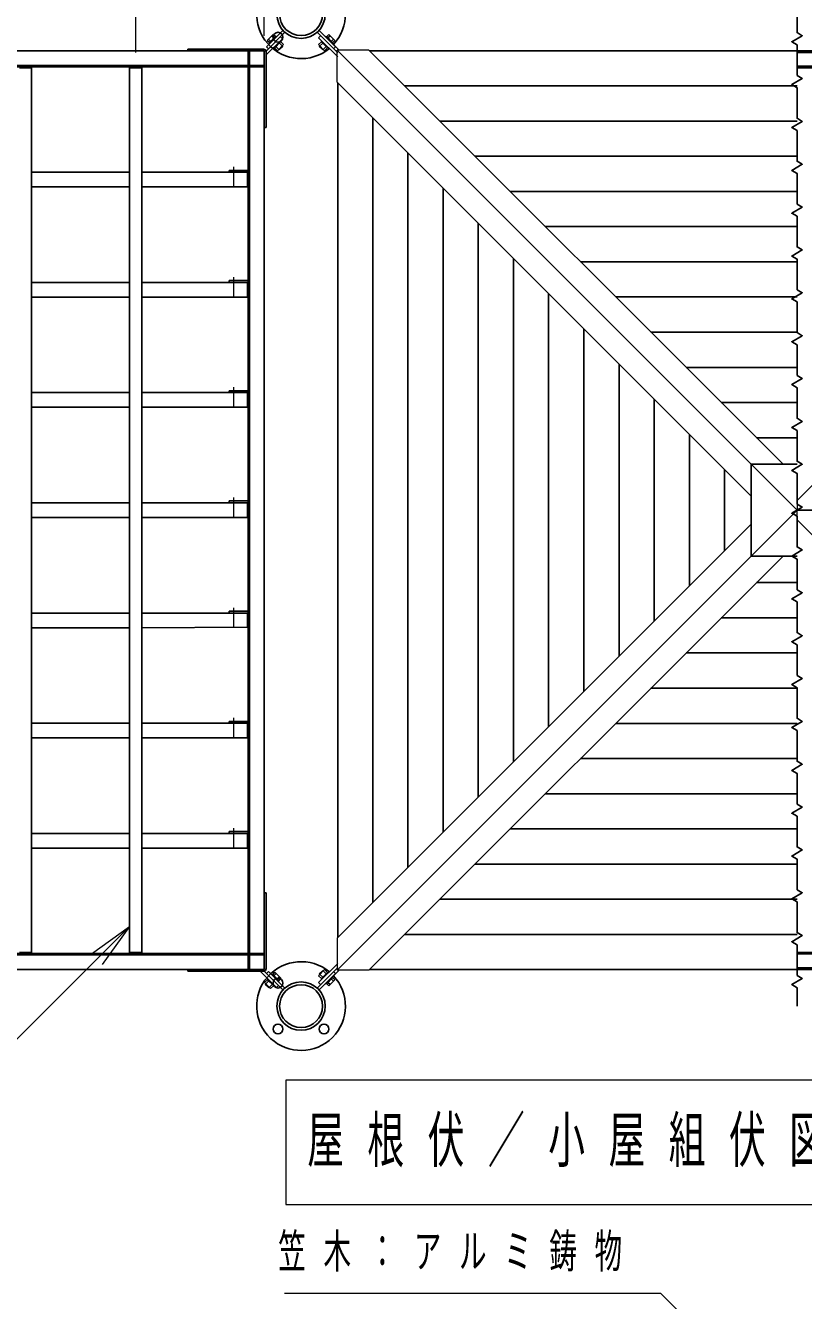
# Model space of a CAD drawing. Units: millimetres on the paper, scale 1:50. Extents: x -365 to 10, y -38 to 257.
# Drawn here: x -282.7 to -231.9, y 129.1 to 212.4 of the extents above; entities that cross this region are included whole.
import ezdxf

# ---------------------------------------------------------------- set-up
doc = ezdxf.new("R2010")
doc.units = ezdxf.units.MM
doc.linetypes.add('USER1', pattern=[4.5, 2.5, -2])
doc.linetypes.add('USER2', pattern=[6, 3, -1, 1, -1])
doc.layers.add('LY_1', color=7, linetype='Continuous', lineweight=25)
doc.styles.add('ＭＳ ゴシック', font='')
doc.styles.get('ＭＳ ゴシック').set_extended_font_data('MS Gothic')

msp = doc.modelspace()

# ---------------------------------------------------------------- linework, layer by layer
at = {"layer": 'LY_1', "lineweight": 13}
for p, q in [((-267.091, 211.714), (-267.091, 234.114)), ((-275.491, 210.614), (-275.491, 224.114)), ((-267.091, 211.714), (-267.091, 224.114)), ((-232.291, 181.35), (-232.291, 180.714)), ((-232.291, 180.077), (-232.291, 180.714)), ((-278.383, 151.737), (-275.908, 153.505)), ((-275.908, 153.505), (-278.03, 151.383)), ((-275.908, 153.505), (-277.676, 151.03)), ((-265.691, 143.481), (-265.691, 135.348)), ((-198.891, 143.481), (-265.691, 143.481)), ((-265.691, 135.348), (-198.891, 135.348))]:
    msp.add_line(p, q, dxfattribs=at)
at = {"layer": 'LY_1'}
for p, q in [((-265.743, 211.935), (-266.971, 210.706)), ((-265.87, 212.062), (-266.942, 210.989)), ((-266.903, 211.402), (-266.507, 211.798)), ((-266.775, 211.247), (-266.351, 211.671)), ((-266.45, 211.572), (-266.592, 211.713)), ((-266.365, 211.657), (-266.507, 211.798)), ((-266.306, 211.626), (-266.351, 211.671)), ((-266.037, 211.64), (-265.91, 211.513)), ((-263.639, 211.935), (-262.291, 210.586)), ((-263.639, 211.935), (-262.338, 210.633)), ((-263.415, 211.711), (-263.542, 211.583)), ((-263.512, 212.062), (-262.439, 210.989)), ((-263.512, 212.062), (-262.21, 210.76)), ((-263.076, 211.626), (-263.03, 211.671)), ((-262.606, 211.247), (-263.03, 211.671)), ((-263.016, 211.657), (-262.875, 211.798)), ((-262.931, 211.572), (-262.79, 211.713)), ((-262.479, 211.402), (-262.875, 211.798)), ((-272.091, 210.714), (-272.091, 210.834)), ((-272.091, 210.834), (-267.151, 210.834)), ((-265.91, 211.513), (-266.971, 210.452)), ((-266.942, 210.989), (-266.815, 210.862)), ((-266.761, 211.261), (-266.903, 211.402)), ((-266.676, 211.346), (-266.818, 211.487)), ((-266.73, 211.201), (-266.775, 211.247)), ((-266.476, 210.947), (-266.43, 210.902)), ((-266.43, 210.902), (-266.006, 211.326)), ((-266.416, 210.916), (-266.232, 210.732)), ((-266.331, 211.001), (-266.111, 210.78)), ((-266.232, 210.732), (-265.836, 211.128)), ((-266.111, 210.78), (-265.884, 211.006)), ((-266.105, 211.227), (-265.884, 211.006)), ((-266.051, 211.371), (-266.006, 211.326)), ((-266.02, 211.312), (-265.836, 211.128)), ((-263.361, 211.312), (-263.545, 211.128)), ((-263.149, 210.732), (-263.545, 211.128)), ((-263.542, 211.583), (-262.291, 210.332)), ((-263.276, 211.227), (-263.497, 211.006)), ((-263.271, 210.78), (-263.497, 211.006)), ((-263.33, 211.371), (-263.375, 211.326)), ((-262.951, 210.902), (-263.375, 211.326)), ((-263.05, 211.001), (-263.271, 210.78)), ((-262.965, 210.916), (-263.149, 210.732)), ((-262.906, 210.947), (-262.951, 210.902)), ((-262.705, 211.346), (-262.564, 211.487)), ((-262.651, 211.201), (-262.606, 211.247)), ((-262.62, 211.261), (-262.479, 211.402)), ((-262.439, 210.989), (-262.567, 210.862)), ((-269.691, 210.714), (-324.491, 210.714)), ((-272.091, 210.714), (-267.091, 210.714)), ((-267.091, 205.714), (-267.091, 210.714)), ((-266.971, 205.714), (-266.971, 210.654)), ((-267.091, 153.314), (-267.091, 208.114)), ((-266.971, 205.714), (-267.091, 205.714)), ((-223.791, 189.85), (-232.291, 181.35)), ((-202.391, 180.714), (-232.291, 180.714)), ((-202.391, 180.714), (-232.291, 180.714)), ((-202.391, 180.714), (-232.291, 180.714)), ((-202.391, 180.714), (-232.291, 180.714)), ((-223.791, 171.577), (-232.291, 180.077)), ((-267.091, 155.714), (-266.971, 155.714)), ((-267.091, 155.714), (-267.091, 150.714)), ((-266.971, 155.714), (-266.971, 150.774)), ((-263.639, 149.493), (-262.291, 150.841)), ((-263.639, 149.493), (-262.338, 150.794)), ((-263.542, 149.844), (-262.291, 151.095)), ((-327.091, 150.714), (-269.691, 150.714)), ((-272.091, 150.594), (-272.091, 150.714)), ((-272.091, 150.714), (-267.091, 150.714)), ((-272.091, 150.594), (-267.151, 150.594)), ((-266.292, 149.533), (-267.353, 150.594)), ((-265.87, 149.365), (-267.098, 150.594)), ((-266.889, 150.039), (-267.072, 149.855)), ((-266.804, 149.954), (-267.024, 149.734)), ((-266.815, 150.565), (-266.942, 150.438)), ((-266.857, 150.098), (-266.903, 150.053)), ((-266.903, 150.053), (-266.478, 149.629)), ((-265.743, 149.493), (-266.815, 150.565)), ((-266.603, 150.353), (-266.558, 150.398)), ((-266.558, 150.398), (-266.133, 149.974)), ((-266.543, 150.384), (-266.402, 150.525)), ((-266.459, 150.299), (-266.317, 150.441)), ((-266.402, 150.525), (-266.006, 150.129)), ((-266.232, 150.073), (-266.091, 150.214)), ((-266.179, 149.929), (-266.133, 149.974)), ((-266.147, 149.988), (-266.006, 150.129)), ((-263.149, 150.695), (-263.545, 150.299)), ((-263.361, 150.115), (-263.545, 150.299)), ((-263.512, 149.365), (-262.21, 150.667)), ((-263.512, 149.365), (-262.439, 150.438)), ((-263.271, 150.647), (-263.497, 150.421)), ((-263.276, 150.2), (-263.497, 150.421)), ((-262.951, 150.525), (-263.375, 150.101)), ((-263.33, 150.056), (-263.375, 150.101)), ((-263.05, 150.426), (-263.271, 150.647)), ((-262.965, 150.511), (-263.149, 150.695)), ((-262.606, 150.18), (-263.03, 149.756)), ((-262.906, 150.48), (-262.951, 150.525)), ((-262.479, 150.025), (-262.875, 149.629)), ((-262.705, 150.081), (-262.564, 149.94)), ((-262.651, 150.226), (-262.606, 150.18)), ((-262.62, 150.166), (-262.479, 150.025)), ((-262.439, 150.438), (-262.567, 150.565)), ((-267.072, 149.855), (-266.676, 149.459)), ((-267.024, 149.734), (-266.798, 149.507)), ((-266.577, 149.728), (-266.798, 149.507)), ((-266.493, 149.643), (-266.676, 149.459)), ((-266.433, 149.674), (-266.478, 149.629)), ((-266.164, 149.66), (-266.292, 149.533)), ((-263.415, 149.717), (-263.542, 149.844)), ((-263.076, 149.801), (-263.03, 149.756)), ((-263.016, 149.77), (-262.875, 149.629)), ((-262.931, 149.855), (-262.79, 149.714))]:
    msp.add_line(p, q, dxfattribs=at)
at = {"layer": 'LY_1', "color": 131, "lineweight": 13}
for p, q in [((-262.338, 208.674), (-262.338, 210.76)), ((-262.338, 208.674), (-262.338, 210.76)), ((-260.252, 210.76), (-262.338, 210.76)), ((-262.338, 152.753), (-262.338, 150.667)), ((-260.252, 150.667), (-262.338, 150.667)), ((-260.252, 150.667), (-262.338, 150.667))]:
    msp.add_line(p, q, dxfattribs=at)
at = {"layer": 'LY_1', "color": 131}
for p, q in [((-235.291, 183.714), (-262.338, 210.76)), ((-235.291, 183.714), (-262.338, 210.76)), ((-235.291, 183.714), (-262.338, 210.76)), ((-233.205, 183.714), (-260.252, 210.76)), ((-235.291, 181.628), (-262.338, 208.674)), ((-235.291, 181.628), (-262.338, 208.674)), ((-235.291, 179.8), (-262.338, 152.753)), ((-235.291, 177.714), (-262.338, 150.667)), ((-235.291, 177.714), (-262.338, 150.667)), ((-235.291, 177.714), (-262.338, 150.667)), ((-233.205, 177.714), (-260.252, 150.667)), ((-233.205, 177.714), (-260.252, 150.667))]:
    msp.add_line(p, q, dxfattribs=at)
at = {"layer": 'LY_1', "color": 140, "lineweight": 50}
for p, q in [((-268.091, 150.714), (-268.091, 210.714)), ((-267.091, 209.714), (-327.091, 209.714)), ((-327.091, 151.714), (-267.091, 151.714))]:
    msp.add_line(p, q, dxfattribs=at)
at = {"layer": 'LY_1', "color": 4}
for p, q in [((-232.291, 210.714), (-260.205, 210.714)), ((-232.291, 210.714), (-203.391, 210.714)), ((-262.291, 180.714), (-262.291, 208.628)), ((-262.291, 180.714), (-262.291, 208.628)), ((-262.291, 180.714), (-262.291, 152.8)), ((-232.291, 150.714), (-260.205, 150.714)), ((-232.291, 150.714), (-260.205, 150.714)), ((-232.291, 150.714), (-203.391, 150.714))]:
    msp.add_line(p, q, dxfattribs=at)
at = {"layer": 'LY_1', "color": 40}
for p, q in [((-232.291, 210.614), (-202.391, 210.614)), ((-282.291, 209.614), (-283.091, 209.614)), ((-282.291, 151.814), (-282.291, 209.614)), ((-275.891, 151.814), (-275.891, 209.614)), ((-275.091, 209.614), (-275.891, 209.614)), ((-275.091, 151.814), (-275.091, 209.614)), ((-232.291, 209.694), (-203.311, 209.694)), ((-232.291, 209.614), (-203.391, 209.614)), ((-282.291, 202.794), (-275.891, 202.794)), ((-275.091, 202.794), (-268.191, 202.794)), ((-269.391, 202.914), (-269.391, 202.794)), ((-268.091, 202.914), (-269.391, 202.914)), ((-268.191, 202.794), (-268.191, 201.834)), ((-282.291, 201.834), (-275.891, 201.834)), ((-275.091, 201.834), (-268.191, 201.834)), ((-282.291, 195.594), (-275.891, 195.594)), ((-275.091, 195.594), (-268.191, 195.594)), ((-269.391, 195.714), (-269.391, 195.594)), ((-268.091, 195.714), (-269.391, 195.714)), ((-268.191, 195.594), (-268.191, 194.634)), ((-282.291, 194.634), (-275.891, 194.634)), ((-275.091, 194.634), (-268.191, 194.634)), ((-282.291, 188.394), (-275.891, 188.394)), ((-275.091, 188.394), (-268.191, 188.394)), ((-269.391, 188.514), (-269.391, 188.394)), ((-268.091, 188.514), (-269.391, 188.514)), ((-268.191, 188.394), (-268.191, 187.434)), ((-282.291, 187.434), (-275.891, 187.434)), ((-275.091, 187.434), (-268.191, 187.434)), ((-282.291, 181.194), (-275.891, 181.194)), ((-275.091, 181.194), (-268.191, 181.194)), ((-269.391, 181.314), (-269.391, 181.194)), ((-268.091, 181.314), (-269.391, 181.314)), ((-268.191, 181.194), (-268.191, 180.714)), ((-282.291, 180.234), (-275.891, 180.234)), ((-275.091, 180.234), (-268.191, 180.234)), ((-268.191, 180.234), (-268.191, 180.714)), ((-269.391, 174.114), (-269.391, 173.994)), ((-268.091, 174.114), (-269.391, 174.114)), ((-282.291, 173.994), (-275.891, 173.994)), ((-275.091, 173.994), (-268.191, 173.994)), ((-268.191, 173.074), (-268.191, 173.994)), ((-282.291, 173.034), (-275.891, 173.034)), ((-275.091, 173.034), (-268.191, 173.074)), ((-282.291, 166.794), (-275.891, 166.794)), ((-275.091, 166.794), (-268.191, 166.794)), ((-269.391, 166.914), (-269.391, 166.794)), ((-268.091, 166.914), (-269.391, 166.914)), ((-268.191, 165.834), (-268.191, 166.794)), ((-282.291, 165.834), (-275.891, 165.834)), ((-275.091, 165.834), (-268.191, 165.834)), ((-282.291, 159.594), (-275.891, 159.594)), ((-275.091, 159.594), (-268.191, 159.594)), ((-269.391, 159.714), (-269.391, 159.594)), ((-268.091, 159.714), (-269.391, 159.714)), ((-268.191, 158.634), (-268.191, 159.594)), ((-282.291, 158.634), (-275.891, 158.634)), ((-275.091, 158.634), (-268.191, 158.634)), ((-282.291, 151.814), (-283.091, 151.814)), ((-275.091, 151.814), (-275.891, 151.814)), ((-232.291, 151.814), (-203.391, 151.814)), ((-232.291, 151.734), (-203.311, 151.734)), ((-232.291, 150.814), (-202.391, 150.814))]:
    msp.add_line(p, q, dxfattribs=at)
at = {"layer": 'LY_1', "color": 4, "linetype": 'USER1', "lineweight": 13}
for p, q in [((-203.391, 209.714), (-232.291, 209.714)), ((-203.391, 151.714), (-232.291, 151.714))]:
    msp.add_line(p, q, dxfattribs=at)
at = {"layer": 'LY_1', "color": 12}
for p, q in [((-232.291, 208.434), (-257.925, 208.434)), ((-260.011, 180.714), (-260.011, 206.348)), ((-260.011, 180.714), (-260.011, 206.348)), ((-232.291, 206.135), (-255.627, 206.135)), ((-257.713, 180.714), (-257.713, 204.049)), ((-257.713, 180.714), (-257.713, 204.049)), ((-232.291, 203.837), (-253.328, 203.837)), ((-255.414, 180.714), (-255.414, 201.751)), ((-255.414, 180.714), (-255.414, 201.751)), ((-232.291, 201.538), (-251.029, 201.538)), ((-253.115, 180.714), (-253.115, 199.452)), ((-253.115, 180.714), (-253.115, 199.452)), ((-232.291, 199.239), (-248.73, 199.239)), ((-250.816, 180.714), (-250.816, 197.153)), ((-250.816, 180.714), (-250.816, 197.153)), ((-232.291, 196.94), (-246.431, 196.94)), ((-248.517, 180.714), (-248.517, 194.854)), ((-248.517, 180.714), (-248.517, 194.854)), ((-232.291, 194.641), (-244.133, 194.641)), ((-246.219, 180.714), (-246.219, 192.556)), ((-246.219, 180.714), (-246.219, 192.556)), ((-232.291, 192.343), (-241.834, 192.343)), ((-243.92, 180.714), (-243.92, 190.257)), ((-243.92, 180.714), (-243.92, 190.257)), ((-232.291, 190.044), (-239.535, 190.044)), ((-241.621, 180.714), (-241.621, 187.958)), ((-241.621, 180.714), (-241.621, 187.958)), ((-232.291, 187.745), (-237.236, 187.745)), ((-239.322, 180.714), (-239.322, 185.659)), ((-239.322, 180.714), (-239.322, 185.659)), ((-232.291, 185.446), (-234.938, 185.446)), ((-237.024, 180.714), (-237.024, 183.36)), ((-237.024, 180.714), (-237.024, 183.36)), ((-260.011, 180.714), (-260.011, 155.079)), ((-257.713, 180.714), (-257.713, 157.378)), ((-255.414, 180.714), (-255.414, 159.677)), ((-253.115, 180.714), (-253.115, 161.975)), ((-250.816, 180.714), (-250.816, 164.274)), ((-248.517, 180.714), (-248.517, 166.573)), ((-246.219, 180.714), (-246.219, 168.872)), ((-243.92, 180.714), (-243.92, 171.17)), ((-241.621, 180.714), (-241.621, 173.469)), ((-239.322, 180.714), (-239.322, 175.768)), ((-237.024, 180.714), (-237.024, 178.067)), ((-232.291, 175.981), (-234.938, 175.981)), ((-232.291, 175.981), (-234.938, 175.981)), ((-232.291, 173.682), (-237.236, 173.682)), ((-232.291, 173.682), (-237.236, 173.682)), ((-232.291, 171.383), (-239.535, 171.383)), ((-232.291, 171.383), (-239.535, 171.383)), ((-232.291, 169.084), (-241.834, 169.084)), ((-232.291, 169.084), (-241.834, 169.084)), ((-232.291, 166.786), (-244.133, 166.786)), ((-232.291, 166.786), (-244.133, 166.786)), ((-232.291, 164.487), (-246.431, 164.487)), ((-232.291, 164.487), (-246.431, 164.487)), ((-232.291, 162.188), (-248.73, 162.188)), ((-232.291, 162.188), (-248.73, 162.188)), ((-232.291, 159.889), (-251.029, 159.889)), ((-232.291, 159.889), (-251.029, 159.889)), ((-232.291, 157.591), (-253.328, 157.591)), ((-232.291, 157.591), (-253.328, 157.591)), ((-232.291, 155.292), (-255.627, 155.292)), ((-232.291, 155.292), (-255.627, 155.292)), ((-232.291, 152.993), (-257.925, 152.993)), ((-232.291, 152.993), (-257.925, 152.993))]:
    msp.add_line(p, q, dxfattribs=at)
at = {"layer": 'LY_1', "color": 40, "linetype": 'USER2', "lineweight": 13}
for p, q in [((-269.091, 201.834), (-269.091, 203.14)), ((-269.091, 194.634), (-269.091, 195.94)), ((-269.091, 187.434), (-269.091, 188.74)), ((-269.091, 180.234), (-269.091, 181.54)), ((-269.091, 173.034), (-269.091, 174.34)), ((-269.091, 165.834), (-269.091, 167.14)), ((-269.091, 158.634), (-269.091, 159.94))]:
    msp.add_line(p, q, dxfattribs=at)
at = {"layer": 'LY_1', "color": 2}
for p, q in [((-232.291, 180.714), (-235.291, 183.714)), ((-235.291, 183.714), (-235.291, 180.714)), ((-232.291, 180.714), (-235.291, 183.714)), ((-235.291, 183.714), (-235.291, 180.714)), ((-232.291, 180.714), (-235.291, 183.714)), ((-235.291, 183.714), (-232.291, 183.714)), ((-232.291, 180.714), (-235.291, 177.714)), ((-232.291, 180.714), (-235.291, 177.714)), ((-235.291, 177.714), (-235.291, 180.714)), ((-232.291, 180.714), (-235.291, 177.714)), ((-235.291, 177.714), (-232.291, 177.714)), ((-235.291, 177.714), (-232.291, 177.714))]:
    msp.add_line(p, q, dxfattribs=at)
at = {"layer": 'LY_1'}
msp.add_lwpolyline([(-232.291, 148.314), (-232.291, 149.514), (-232.637, 149.714), (-231.944, 150.114), (-232.291, 150.314), (-232.291, 152.314), (-232.637, 152.514), (-231.944, 152.914), (-232.291, 153.114), (-232.291, 155.114), (-232.637, 155.314), (-231.944, 155.714), (-232.291, 155.914), (-232.291, 157.914), (-232.637, 158.114), (-231.944, 158.514), (-232.291, 158.714), (-232.291, 160.714), (-232.637, 160.914), (-231.944, 161.314), (-232.291, 161.514), (-232.291, 163.514), (-232.637, 163.714), (-231.944, 164.114), (-232.291, 164.314), (-232.291, 166.314), (-232.637, 166.514), (-231.944, 166.914), (-232.291, 167.114), (-232.291, 169.114), (-232.637, 169.314), (-231.944, 169.714), (-232.291, 169.914), (-232.291, 171.914), (-232.637, 172.114), (-231.944, 172.514), (-232.291, 172.714), (-232.291, 174.714), (-232.637, 174.914), (-231.944, 175.314), (-232.291, 175.514), (-232.291, 177.514), (-232.637, 177.714), (-231.944, 178.114), (-232.291, 178.314), (-232.291, 180.314), (-232.637, 180.514), (-231.944, 180.914), (-232.291, 181.114), (-232.291, 183.114), (-232.637, 183.314), (-231.944, 183.714), (-232.291, 183.914), (-232.291, 185.914), (-232.637, 186.114), (-231.944, 186.514), (-232.291, 186.714), (-232.291, 188.714), (-232.637, 188.914), (-231.944, 189.314), (-232.291, 189.514), (-232.291, 191.514), (-232.637, 191.714), (-231.944, 192.114), (-232.291, 192.314), (-232.291, 194.314), (-232.637, 194.514), (-231.944, 194.914), (-232.291, 195.114), (-232.291, 197.114), (-232.637, 197.314), (-231.944, 197.714), (-232.291, 197.914), (-232.291, 199.914), (-232.637, 200.114), (-231.944, 200.514), (-232.291, 200.714), (-232.291, 202.714), (-232.637, 202.914), (-231.944, 203.314), (-232.291, 203.514), (-232.291, 205.514), (-232.637, 205.714), (-231.944, 206.114), (-232.291, 206.314), (-232.291, 208.314), (-232.637, 208.514), (-231.944, 208.914), (-232.291, 209.114), (-232.291, 211.114), (-232.637, 211.314), (-231.944, 211.714), (-232.291, 211.914), (-232.291, 213.114)], dxfattribs=at)
at = {"layer": 'LY_1', "lineweight": 13}
for points in [[(-275.908, 153.505), (-300.096, 129.317), (-348.223, 129.317)], [(-233.331, 121.689), (-241.183, 129.542), (-265.762, 129.542)]]:
    msp.add_lwpolyline(points, dxfattribs=at)
at = {"layer": 'LY_1'}
for centre, radius in [((-264.691, 213.114), 1.58), ((-264.691, 213.114), 1.58), ((-264.691, 213.114), 1.58), ((-264.691, 213.114), 1.398), ((-264.691, 213.114), 1.398), ((-264.691, 213.114), 1.398), ((-266.191, 211.614), 0.32), ((-266.191, 149.814), 0.32), ((-264.691, 148.314), 1.58), ((-264.691, 148.314), 1.58), ((-264.691, 148.314), 1.58), ((-264.691, 148.314), 1.398), ((-264.691, 148.314), 1.398), ((-264.691, 148.314), 1.398), ((-266.191, 146.814), 0.32), ((-263.191, 146.814), 0.32)]:
    msp.add_circle(centre, radius, dxfattribs=at)
for centre, radius, start, end in [((-264.691, 213.114), 2.9, 316.77843, 309.65783), ((-267.151, 210.654), 0.18, 0, 90), ((-264.691, 148.314), 2.9, 50.34217, 43.22157), ((-267.151, 150.774), 0.18, 270, 0)]:
    msp.add_arc(centre, radius, start, end, dxfattribs=at)

# ---------------------------------------------------------------- texts
at = {"layer": 'LY_1', "attachment_point": 4, "style": 'ＭＳ ゴシック'}
for s, insert, char_height in [('\\T1.64;\\W0.6;屋根伏／小屋組伏図\u3000Ｓ＝１／５０', (-264.291, 139.414), 2.933), ('\\T1.64;\\W0.6;笠木：アルミ鋳物', (-266.178, 132.192), 2.199)]:
    msp.add_mtext(s, dxfattribs=dict(at, insert=insert, char_height=char_height))

doc.saveas('drawing.dxf')
